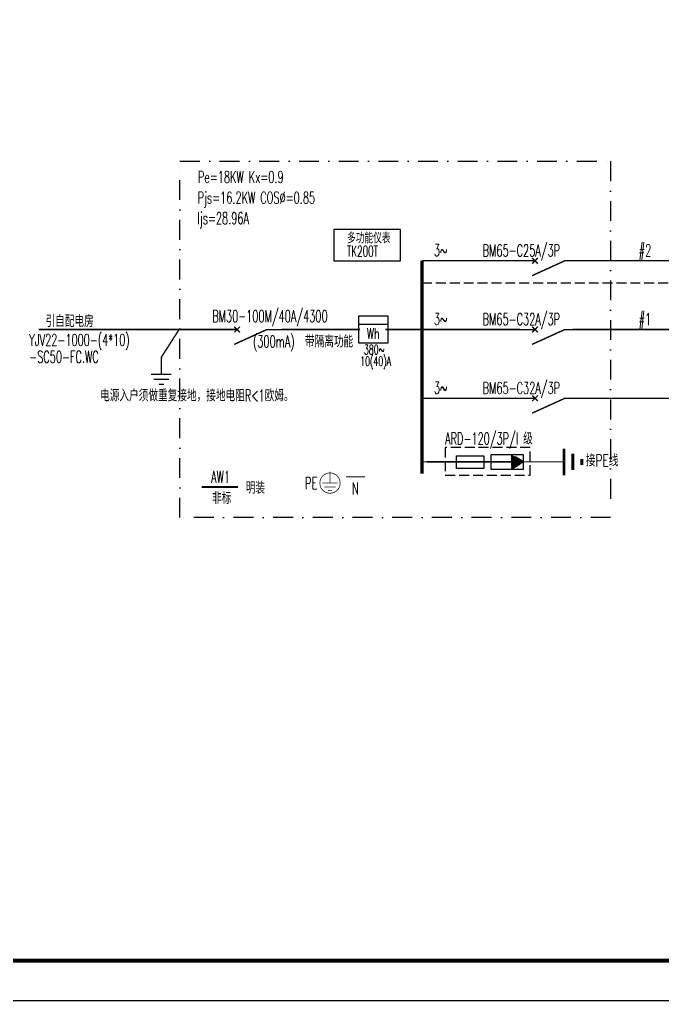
# Model space of a CAD drawing. Extents: x 33088 to 140010, y 13737 to 369010.
# Drawn here: x 58153 to 74351, y 280334 to 305043 of the extents above; entities that cross this region are included whole.
import ezdxf
from ezdxf.enums import TextEntityAlignment as Align

# ---------------------------------------------------------------- set-up
doc = ezdxf.new("R2010")
doc.units = 0
doc.header["$LTSCALE"] = 1000
doc.header["$MEASUREMENT"] = 0
for name, pattern in [('__DASH', [0.35, 0.25, -0.1]), ('DASH', [0.35, 0.25, -0.1]), ('DASHDOTX2', [2, 1, -0.5, 0, -0.5])]:
    doc.linetypes.add(name, pattern=pattern)
doc.layers.get('0').update_dxf_attribs({"linetype": 'CONTINUOUS'})
for name, color, linetype in [('DOTLN', 2, 'CONTINUOUS'), ('ELEMENT', 3, 'CONTINUOUS'), ('EQUIP', 3, 'CONTINUOUS'), ('LZQ', 200, 'CONTINUOUS'), ('PUB_TEXT', 7, 'CONTINUOUS'), ('SIG_TEXT', 7, 'CONTINUOUS'), ('TEL_TEXT', 7, 'CONTINUOUS'), ('TEL_TITLE', 7, 'CONTINUOUS'), ('WIRE-母线', 6, 'CONTINUOUS'), ('WIRE-照明', 1, 'CONTINUOUS'), ('WIRE-系统', 4, 'CONTINUOUS'), ('XTT', 3, 'CONTINUOUS'), ('电气', 7, 'CONTINUOUS'), ('系统层', 7, 'CONTINUOUS')]:
    doc.layers.add(name, color=color, linetype=linetype)
doc.styles.add('_COMPLEX', font='complex_.ttf', dxfattribs={"width": 0.6})
doc.styles.add('_TEL_DIM', font='SIMPLEX', dxfattribs={"width": 0.8, "height": 3.5, "bigfont": 'HZTXT'})
doc.styles.add('HZTXT', font='txt', dxfattribs={"width": 0.7, "height": 300, "bigfont": 'HZTXT'})
doc.styles.get("Standard").update_dxf_attribs({"font": 'gbenor.shx', "bigfont": 'gbcbig.shx'})
doc.styles.add('STY53', font='COMPLEX', dxfattribs={"width": 0.6, "bigfont": 'HZTXT'})

# ---------------------------------------------------------------- blocks, each defined once
blk = doc.blocks.new('M_U44UVE')
for p, q in [((-0.25, -0.375), (0.25, -0.375)), ((-0.1875, -0.5), (0.1875, -0.5)), ((-0.0625, -0.625), (0.0625, -0.625))]:
    blk.add_line(p, q)
blk.add_lwpolyline([(0, 0), (0, -0.375)])
at = {"width": 0.8, "flags": 9}
blk.add_attdef('S', (0.25, -0.5), '', height=0.2, dxfattribs=at)
blk = doc.blocks.new('A$C6EE804A7')
at = {"layer": 'EQUIP', "xscale": 1000, "yscale": 1000, "zscale": 1000, "rotation": 270}
blk.add_blockref('M_U44UVE', (625, 250), dxfattribs=at)
blk = doc.blocks.new('$ELEMENT$00000454')
at = {"const_width": 0.0233}
for points in [[(0, 0), (0, -0.375)], [(-0.25, -0.375), (0.25, -0.375)], [(-0.188, -0.5), (0.188, -0.5)], [(-0.062, -0.625), (0.062, -0.625)]]:
    blk.add_lwpolyline(points, dxfattribs=at)
blk.add_lwpolyline([(0, -0.04, 1), (0, -0.707, 1), (0, -0.04, 1)], format="xyb", dxfattribs=at)
at = {"flags": 9}
blk.add_attdef('S', (0, 0), '', height=0.00000667, dxfattribs=at)
blk = doc.blocks.new('$ELEMENT$00000497')
at = {"const_width": 0.0233}
for points in [[(0, 0), (0, -0.25)], [(0, -1), (0, -0.75), (-0.25, -0.2)], [(-0.047, -0.297), (0.047, -0.203)], [(-0.047, -0.203), (0.047, -0.297)]]:
    blk.add_lwpolyline(points, dxfattribs=at)
at = {"flags": 9}
blk.add_attdef('S', (0, 0), '', height=0.00000667, dxfattribs=at)
blk = doc.blocks.new('_LINKPT1')
blk.add_line((0, 0), (0, 0))
blk = doc.blocks.new('M_Z15DKY')
for p, q in [((0.5, 0.5), (-0.5, 0.5)), ((-0.5, 0.5), (-0.5, -0.5)), ((0.5, -0.5), (0.5, 0.5)), ((-0.5, 0.2), (0.5, 0.2)), ((-0.5, -0.5), (0.5, -0.5))]:
    blk.add_line(p, q)
for p in [(0, 0.5), (-0.5, 0), (0.5, 0), (0, -0.5)]:
    blk.add_blockref('_LINKPT1', p)
at = {"style": '_COMPLEX', "width": 0.6}
blk.add_text('Wh', height=0.4, dxfattribs=at).set_placement((0, -0.35), align=Align.CENTER)
at = {"width": 0.8, "flags": 9}
blk.add_attdef('A', (0, 0), '', height=0.00002, dxfattribs=at)

msp = doc.modelspace()

# ---------------------------------------------------------------- hatches: boundary and pattern name
at = {"layer": '电气'}
h = msp.add_hatch(dxfattribs=at)
h.set_pattern_fill('ANSI31', color=256, scale=100, style=0)
h.set_pattern_definition([(45, (549395.38, 279845.708), (-7.07106781, 7.07106781), [])])
h.paths.add_polyline_path([(70853, 293900), (70550, 294079), (70550, 293721)])

# ---------------------------------------------------------------- linework, layer by layer
at = {"linetype": '__DASH'}
msp.add_line((68295, 298409, 15022), (82013, 298409, 15022), dxfattribs=at)
msp.add_lwpolyline([(66079, 299766), (67747, 299766), (67747, 298961), (66079, 298961)], close=True)
at = {"color": 3, "linetype": 'CONTINUOUS', "const_width": 27, "elevation": 15022}
msp.add_lwpolyline([(70853, 293900), (71871, 293900)], dxfattribs=at)
at = {"ltscale": 10, "const_width": 50, "elevation": 15022}
msp.add_lwpolyline([(62744, 293267), (63656, 293267)], dxfattribs=at)
at = {"layer": 'DOTLN', "color": 2, "linetype": 'DASH', "elevation": 15022}
msp.add_lwpolyline([(68880, 293564), (71021, 293564), (71021, 294263), (68880, 294263)], close=True, dxfattribs=at)
at = {"layer": 'DOTLN', "linetype": 'DASH', "elevation": 15022}
msp.add_lwpolyline([(70853, 293900), (70550, 294079), (70550, 293721), (70853, 293900)], dxfattribs=at)
at = {"layer": 'EQUIP', "color": 3, "linetype": 'BYBLOCK', "const_width": 35, "elevation": 15022}
msp.add_lwpolyline([(61722, 296193), (61722, 296533), (62172, 297235)], dxfattribs=at)
at = {"layer": 'LZQ', "linetype": 'DASHDOTX2', "ltscale": 0.5, "elevation": 15022}
msp.add_lwpolyline([(62194, 301473), (73045, 301473), (73045, 292498), (62194, 292498)], close=True, dxfattribs=at)
at = {"layer": 'TEL_TITLE'}
msp.add_lwpolyline([(33293, 280334), (92693, 280334), (92693, 322334), (33293, 322334)], close=True, dxfattribs=at)
at = {"layer": 'TEL_TITLE', "const_width": 100}
msp.add_lwpolyline([(35793, 281334), (91693, 281334), (91693, 321334), (35793, 321334)], close=True, dxfattribs=at)
at = {"layer": 'WIRE-母线', "ltscale": 10, "const_width": 80, "elevation": 15022}
msp.add_lwpolyline([(68294, 293600), (68292, 298967)], dxfattribs=at)
at = {"layer": 'WIRE-照明', "const_width": 40, "elevation": 15022}
msp.add_lwpolyline([(70028, 293900), (70550, 293900)], dxfattribs=at)
at = {"layer": 'WIRE-系统', "ltscale": 10, "elevation": 15022}
for points, const_width in [([(68292, 298967), (70765, 298967)], 35), ([(72090, 298967), (82085, 298967)], 35), ([(68292, 297235), (70765, 297235)], 35), ([(72090, 297235), (82085, 297235)], 35), ([(68293, 295503), (70766, 295503)], 35), ([(72091, 295503), (82086, 295503)], 35), ([(66375, 293525), (66855, 293525)], 28)]:
    msp.add_lwpolyline(points, dxfattribs=dict(at, const_width=const_width))
at = {"layer": 'WIRE-系统', "color": 4, "const_width": 35, "elevation": 15022}
for points in [[(63635, 297235), (58632, 297235)], [(66732, 297235), (64760, 297235)], [(68292, 297235), (67373, 297235)]]:
    msp.add_lwpolyline(points, dxfattribs=at)
at = {"layer": 'XTT', "color": 3, "linetype": 'CONTINUOUS', "elevation": 15022}
for points, const_width in [([(68295, 293900), (70028, 293900)], 27), ([(68415, 293900), (70028, 293900)], 40)]:
    msp.add_lwpolyline(points, dxfattribs=dict(at, const_width=const_width))
at = {"layer": '电气', "elevation": 15022}
msp.add_lwpolyline([(69159, 294053), (69850, 294053), (69850, 293734), (69159, 293734)], close=True, dxfattribs=at)
at = {"layer": '电气', "const_width": 72, "elevation": 15022}
for points in [[(71871, 293565), (71871, 294234)], [(72096, 293694), (72096, 294105)], [(72321, 293823), (72321, 293977)]]:
    msp.add_lwpolyline(points, dxfattribs=at)
at = {"layer": '系统层', "color": 1, "linetype": 'CONTINUOUS', "elevation": 15022}
msp.add_lwpolyline([(70028, 293721), (70853, 293721), (70853, 294079), (70028, 294079)], close=True, dxfattribs=at)

# ---------------------------------------------------------------- block references
at = {"layer": 'ELEMENT', "ltscale": 10, "xscale": 1500, "yscale": 1500, "rotation": 89.99999999089307}
for p in [(70767, 298967, 15022), (63260, 297235, 15022), (70766, 297235, 15022), (70767, 295503, 15022)]:
    msp.add_blockref('$ELEMENT$00000497', p, dxfattribs=at)
at = {"layer": 'ELEMENT', "ltscale": 100, "xscale": 768, "yscale": 768, "zscale": 768}
msp.add_blockref('$ELEMENT$00000454', (65975, 293654, 15022), dxfattribs=at)
at = {"layer": 'EQUIP', "color": 3, "linetype": 'BYBLOCK', "rotation": 90}
msp.add_blockref('A$C6EE804A7', (61972, 295858, 15022), dxfattribs=at)
at = {"layer": 'SIG_TEXT', "xscale": 745.3660500049591, "yscale": 670.829444999632, "zscale": 745.3660500049591}
msp.add_blockref('M_Z15DKY', (67066, 297235, 19529), dxfattribs=at)

# ---------------------------------------------------------------- texts
at = {"layer": 'PUB_TEXT', "color": 7, "ltscale": 10, "style": 'STY53', "width": 0.6}
for s, height, p in [('Pe=18KW Kx=0.9', 300, (62645, 300928, 15022)), ('Pjs=16.2KW COS%%C=0.85', 300, (62636, 300406, 15022)), ('Ijs=28.96A', 300, (62630, 299889, 15022)), ('3~', 300, (68592, 299082, 15022)), ('BM65-C25A/3P', 300, (69822, 299078, 15022)), ('#2', 300, (73754, 299079, 15022)), ('3~', 300, (68591, 297350, 15022)), ('BM65-C32A/3P', 300, (69821, 297346, 15022)), ('#1', 300, (73754, 297346, 15022)), ('380~', 240, (66830, 296609, 15022)), ('10(40)A', 240, (66736, 296318, 15022)), ('3~', 300, (68592, 295617, 15022)), ('BM65-C32A/3P', 300, (69822, 295613, 15022)), ('ARD-120/3P/I 级', 300, (68875, 294337, 15022)), ('AW1', 300, (62978, 293371, 15022)), ('明装', 300, (63852, 293098, 15022)), ('非标', 300, (63002, 292837, 15022))]:
    msp.add_text(s, height=height, dxfattribs=at).set_placement(p)
msp.add_text('BM30-100M/40A/4300', height=300, rotation=360, dxfattribs=at).set_placement((64461, 297423), align=Align.CENTER)
for s, p in [('引自配电房', (58807, 297297, 15022)), ('YJV22-1000-(4*10)', (58396, 296822, 15022)), ('(300mA)', (64035, 296784, 15022)), ('带隔离功能', (65344, 296785, 15022)), ('-SC50-FC.WC', (58396, 296397, 15022)), ('电源入户须做重复接地，接地电阻R<1欧姆。', (60183, 295424, 15022))]:
    msp.add_text(s, height=300, rotation=360, dxfattribs=at).set_placement(p)
for s, p in [('PE', (65501, 293217)), ('N', (66612, 293082))]:
    msp.add_text(s, height=300, dxfattribs=at).set_placement(p, align=Align.CENTER)
at = {"layer": 'SIG_TEXT', "style": '_TEL_DIM', "width": 0.6}
for s, p in [('多功能仪表', (66406, 299407)), ('TK200T', (66402, 299074))]:
    msp.add_text(s, height=270, dxfattribs=at).set_placement(p)
at = {"layer": 'TEL_TEXT', "color": 7, "style": 'HZTXT', "width": 0.65}
msp.add_text('接PE线', height=300, dxfattribs=at).set_placement((72421, 293787, 15022))

doc.saveas('drawing.dxf')
